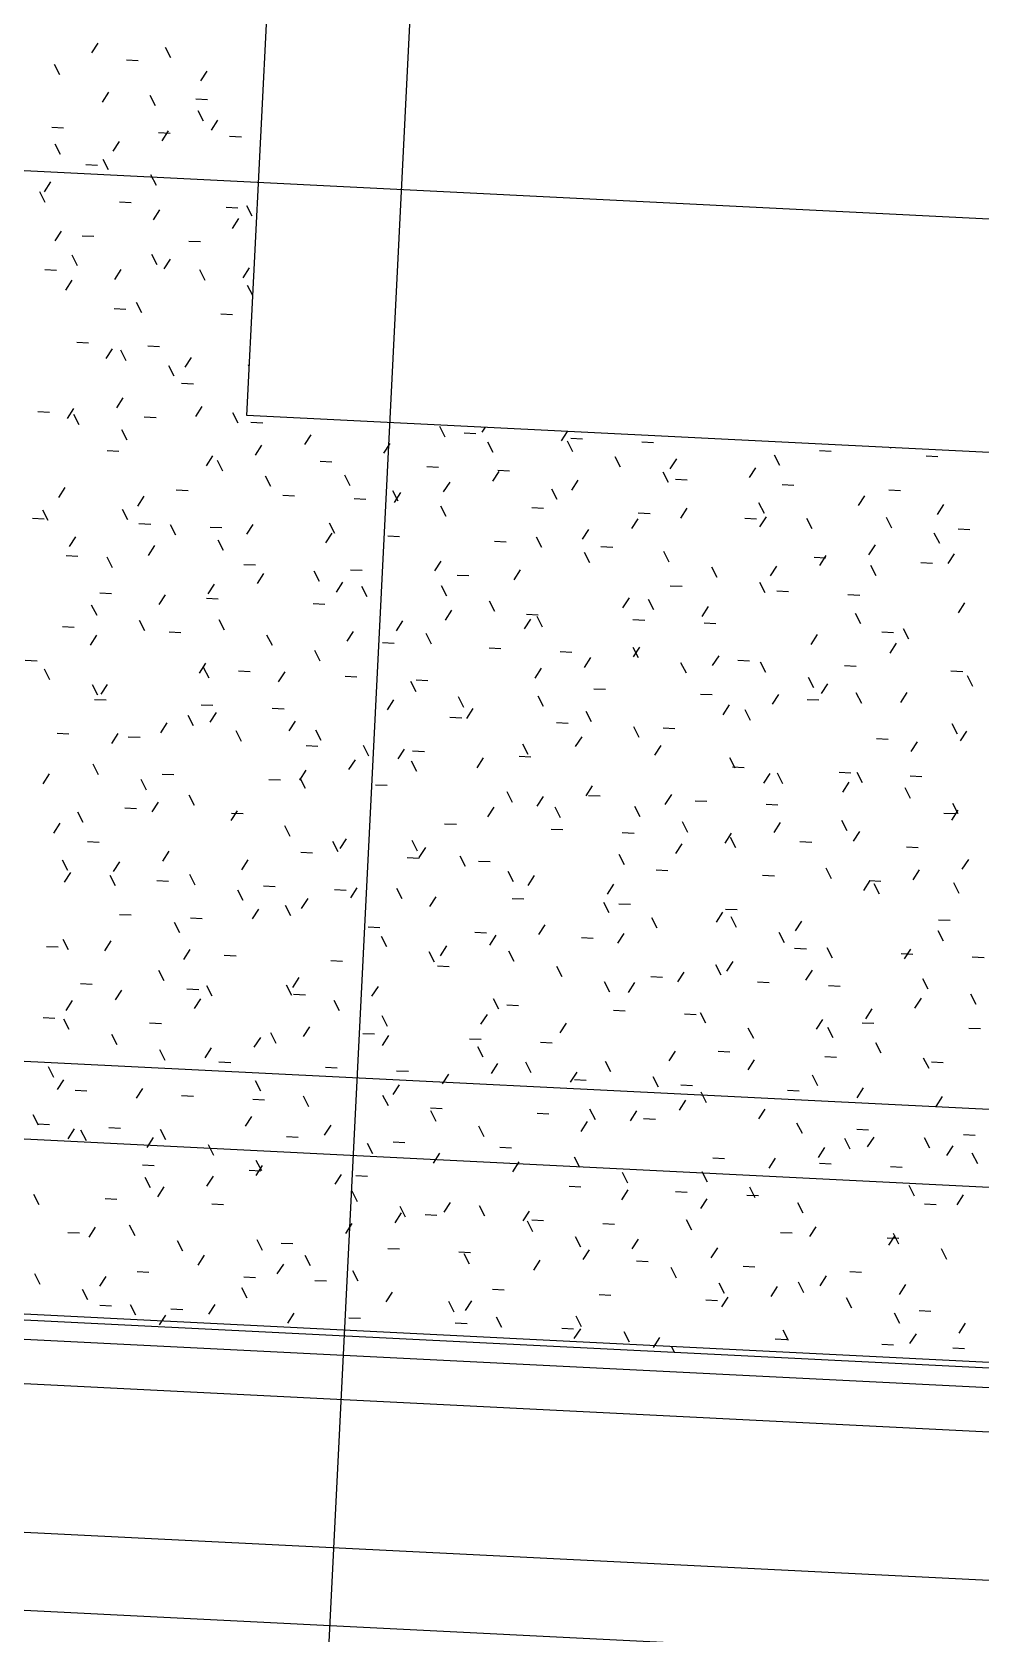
# Model space of a CAD drawing. Extents: x 549999 to 550212, y 1838161 to 1838467.
# Drawn here: x 550160.784 to 550163.222, y 1838341.358 to 1838345.475 of the extents above; entities that cross this region are included whole.
import ezdxf

# ---------------------------------------------------------------- set-up
doc = ezdxf.new("R2010")
doc.units = 0
for name, color, linetype in [('Level 15', 7, 'Continuous'), ('Level 18', 7, 'Continuous'), ('Level 20', 7, 'Continuous'), ('Level 36', 7, 'Continuous'), ('Level 4', 7, 'Continuous'), ('Level 8', 7, 'Continuous')]:
    doc.layers.add(name, color=color, linetype=linetype)

# ---------------------------------------------------------------- blocks, each defined once
blk = doc.blocks.new('FLOO13')
at = {"layer": 'Level 8'}
for p, q in [((-171.49, -462.9), (-871.49, -462.9)), ((-891.49, -482.9), (-151.49, -482.9))]:
    blk.add_line(p, q, dxfattribs=at)

msp = doc.modelspace()

# ---------------------------------------------------------------- linework, layer by layer
at = {"layer": 'Level 15'}
for p, q in [((550160.9531, 1838345.447), (550160.9367, 1838345.4217)), ((550161.1408, 1838345.4087), (550161.1271, 1838345.4355)), ((550160.855, 1838345.3649), (550160.8412, 1838345.3918)), ((550161.0267, 1838345.4039), (550161.0568, 1838345.4024)), ((550161.2331, 1838345.375), (550161.2167, 1838345.3496)), ((550160.9802, 1838345.3206), (550160.9639, 1838345.2952)), ((550161.1012, 1838345.2856), (550161.0874, 1838345.3124)), ((550161.2048, 1838345.3034), (550161.2349, 1838345.3019)), ((550161.2242, 1838345.2459), (550161.2105, 1838345.2728)), ((550160.8349, 1838345.2304), (550160.865, 1838345.2289)), ((550161.1089, 1838345.2167), (550161.139, 1838345.2152)), ((550161.1339, 1838345.2213), (550161.1175, 1838345.196)), ((550161.2603, 1838345.2485), (550161.2439, 1838345.2232)), ((550160.857, 1838345.1605), (550160.8433, 1838345.1873)), ((550161.0074, 1838345.1942), (550160.9911, 1838345.1688)), ((550161.2915, 1838345.2075), (550161.3217, 1838345.206)), ((550160.9216, 1838345.1345), (550160.9518, 1838345.133)), ((550160.9801, 1838345.1208), (550160.9664, 1838345.1477)), ((550161.1032, 1838345.0811), (550161.0894, 1838345.108)), ((550160.8174, 1838345.0374), (550160.8036, 1838345.0642)), ((550160.8314, 1838345.0902), (550160.815, 1838345.0648)), ((550161.0084, 1838345.0386), (550161.0385, 1838345.0371)), ((550161.1114, 1838345.0181), (550161.0951, 1838344.9928)), ((550161.2824, 1838345.0249), (550161.3125, 1838345.0234)), ((550161.3494, 1838345.0018), (550161.3356, 1838345.0287)), ((550161.3147, 1838344.9957), (550161.2983, 1838344.9703)), ((550160.8586, 1838344.9637), (550160.8422, 1838344.9384)), ((550160.9125, 1838344.9518), (550160.9427, 1838344.9503)), ((550161.1865, 1838344.9381), (550161.2166, 1838344.9366)), ((550160.9008, 1838344.8746), (550160.887, 1838344.9015)), ((550161.1052, 1838344.8767), (550161.0915, 1838344.9035)), ((550161.1386, 1838344.8917), (550161.1223, 1838344.8663)), ((550160.8166, 1838344.8651), (550160.8468, 1838344.8636)), ((550161.0122, 1838344.8645), (550160.9958, 1838344.8391)), ((550161.2283, 1838344.837), (550161.2146, 1838344.8639)), ((550161.3419, 1838344.8693), (550161.3255, 1838344.8439)), ((550160.8858, 1838344.8373), (550160.8694, 1838344.812)), ((550161.3511, 1838344.798), (550161.3377, 1838344.8242)), ((550160.9947, 1838344.7646), (550161.0248, 1838344.7631)), ((550161.0656, 1838344.7536), (550161.0518, 1838344.7805)), ((550161.2687, 1838344.7509), (550161.2988, 1838344.7494)), ((550160.8988, 1838344.6778), (550160.929, 1838344.6763)), ((550160.9898, 1838344.6613), (550160.9734, 1838344.6359)), ((550161.0259, 1838344.6305), (550161.0122, 1838344.6574)), ((550161.0815, 1838344.6687), (550161.1116, 1838344.6672)), ((550161.193, 1838344.6388), (550161.1766, 1838344.6135)), ((550161.149, 1838344.5909), (550161.1352, 1838344.6177)), ((550161.342, 1838344.6153), (550161.3397, 1838344.6198)), ((550161.1682, 1838344.5728), (550161.1984, 1838344.5713)), ((550161.017, 1838344.5348), (550161.0006, 1838344.5095)), ((550160.7984, 1838344.4998), (550160.8285, 1838344.4982)), ((550160.8905, 1838344.5076), (550160.8742, 1838344.4823)), ((550160.9049, 1838344.4657), (550160.8911, 1838344.4926)), ((550161.0723, 1838344.4861), (550161.1025, 1838344.4845)), ((550161.2202, 1838344.5124), (550161.2038, 1838344.4871)), ((550161.3138, 1838344.4698), (550161.3, 1838344.4967)), ((550161.028, 1838344.4261), (550161.0142, 1838344.4529)), ((550161.3463, 1838344.4724), (550161.3765, 1838344.4709)), ((550161.5002, 1838344.4404), (550161.4839, 1838344.415)), ((550161.8458, 1838344.4342), (550161.832, 1838344.4611)), ((550161.8943, 1838344.445), (550161.9244, 1838344.4435)), ((550161.948, 1838344.4594), (550161.94, 1838344.447)), ((550162.1589, 1838344.4489), (550162.1432, 1838344.4246)), ((550160.9764, 1838344.3993), (550161.0066, 1838344.3978)), ((550161.3738, 1838344.4132), (550161.3574, 1838344.3878)), ((550161.7035, 1838344.4179), (550161.6871, 1838344.3926)), ((550161.9689, 1838344.3946), (550161.9551, 1838344.4214)), ((550162.1733, 1838344.3966), (550162.1596, 1838344.4235)), ((550162.1682, 1838344.4313), (550162.1984, 1838344.4298)), ((550162.3509, 1838344.4221), (550162.381, 1838344.4206)), ((550162.8075, 1838344.3993), (550162.8377, 1838344.3978)), ((550162.9911, 1838344.4048), (550162.9899, 1838344.4073)), ((550161.2474, 1838344.386), (550161.231, 1838344.3606)), ((550161.2741, 1838344.3467), (550161.2604, 1838344.3736)), ((550161.5244, 1838344.3719), (550161.5545, 1838344.3704)), ((550161.7984, 1838344.3582), (550161.8285, 1838344.3567)), ((550162.2964, 1838344.357), (550162.2826, 1838344.3838)), ((550162.4396, 1838344.3779), (550162.4232, 1838344.3525)), ((550162.6428, 1838344.3554), (550162.6265, 1838344.3301)), ((550162.7053, 1838344.361), (550162.6916, 1838344.3879)), ((550163.0815, 1838344.3856), (550163.1116, 1838344.3841)), ((550161.3972, 1838344.3071), (550161.3834, 1838344.3339)), ((550161.6017, 1838344.3091), (550161.5879, 1838344.336)), ((550161.8571, 1838344.3187), (550161.8407, 1838344.2934)), ((550161.9835, 1838344.3459), (550161.9671, 1838344.3206)), ((550161.981, 1838344.3491), (550162.0112, 1838344.3476)), ((550162.1867, 1838344.3235), (550162.1704, 1838344.2981)), ((550162.4195, 1838344.3173), (550162.4057, 1838344.3441)), ((550162.4377, 1838344.3262), (550162.4678, 1838344.3247)), ((550162.7116, 1838344.3125), (550162.7418, 1838344.311)), ((550160.8681, 1838344.3044), (550160.8517, 1838344.2791)), ((550161.0714, 1838344.282), (550161.055, 1838344.2566)), ((550161.1545, 1838344.2988), (550161.1847, 1838344.2973)), ((550161.4285, 1838344.2851), (550161.4586, 1838344.2836)), ((550161.6112, 1838344.276), (550161.6413, 1838344.2745)), ((550161.7248, 1838344.2695), (550161.711, 1838344.2963)), ((550161.7307, 1838344.2915), (550161.7143, 1838344.2662)), ((550162.1337, 1838344.2735), (550162.1199, 1838344.3004)), ((550162.9229, 1838344.2834), (550162.9065, 1838344.258)), ((550162.9856, 1838344.2989), (550163.0158, 1838344.2973)), ((550160.8256, 1838344.2196), (550160.8118, 1838344.2464)), ((550161.03, 1838344.2216), (550161.0162, 1838344.2485)), ((550161.8478, 1838344.2298), (550161.8341, 1838344.2566)), ((550162.0678, 1838344.2532), (550162.0979, 1838344.2517)), ((550162.3418, 1838344.2395), (550162.3719, 1838344.238)), ((550162.4668, 1838344.2514), (550162.4504, 1838344.2261)), ((550162.6657, 1838344.238), (550162.6519, 1838344.2648)), ((550162.67, 1838344.229), (550162.6536, 1838344.2037)), ((550162.9932, 1838344.2003), (550162.9794, 1838344.2272)), ((550163.1261, 1838344.261), (550163.1097, 1838344.2356)), ((550160.7847, 1838344.2258), (550160.8148, 1838344.2243)), ((550161.0586, 1838344.2121), (550161.0888, 1838344.2106)), ((550161.1531, 1838344.1819), (550161.1393, 1838344.2088)), ((550161.2413, 1838344.2029), (550161.2714, 1838344.2014)), ((550161.3514, 1838344.2099), (550161.335, 1838344.1846)), ((550161.5546, 1838344.1875), (550161.5383, 1838344.1622)), ((550161.562, 1838344.186), (550161.5482, 1838344.2129)), ((550162.2139, 1838344.197), (550162.1976, 1838344.1717)), ((550162.3404, 1838344.2242), (550162.324, 1838344.1989)), ((550162.6157, 1838344.2258), (550162.6459, 1838344.2243)), ((550162.7887, 1838344.1983), (550162.775, 1838344.2252)), ((550163.1163, 1838344.1607), (550163.1025, 1838344.1875)), ((550163.1637, 1838344.1984), (550163.1938, 1838344.1969)), ((550160.8953, 1838344.178), (550160.8789, 1838344.1526)), ((550161.0985, 1838344.1556), (550161.0822, 1838344.1302)), ((550161.2762, 1838344.1423), (550161.2624, 1838344.1691)), ((550161.6979, 1838344.1801), (550161.7281, 1838344.1786)), ((550161.9719, 1838344.1664), (550162.002, 1838344.1649)), ((550162.094, 1838344.1505), (550162.0802, 1838344.1773)), ((550162.2459, 1838344.1527), (550162.276, 1838344.1512)), ((550162.9501, 1838344.157), (550162.9337, 1838344.1316)), ((550160.8714, 1838344.1299), (550160.9016, 1838344.1284)), ((550160.9903, 1838344.0985), (550160.9766, 1838344.1254)), ((550161.3281, 1838344.1071), (550161.3582, 1838344.1055)), ((550161.8347, 1838344.1155), (550161.8183, 1838344.0901)), ((550162.2171, 1838344.1108), (550162.2033, 1838344.1376)), ((550162.4215, 1838344.1128), (550162.4078, 1838344.1397)), ((550162.7938, 1838344.1253), (550162.824, 1838344.1238)), ((550162.8236, 1838344.1298), (550162.8073, 1838344.1044)), ((550162.9535, 1838344.0773), (550162.9398, 1838344.1041)), ((550163.0678, 1838344.1116), (550163.0979, 1838344.1101)), ((550163.1533, 1838344.1345), (550163.1369, 1838344.1092)), ((550161.3786, 1838344.0835), (550161.3622, 1838344.0582)), ((550161.5223, 1838344.063), (550161.5086, 1838344.0898)), ((550161.602, 1838344.0934), (550161.6322, 1838344.0919)), ((550161.876, 1838344.0797), (550161.9061, 1838344.0782)), ((550162.0379, 1838344.093), (550162.0215, 1838344.0677)), ((550162.5446, 1838344.0732), (550162.5309, 1838344.1)), ((550162.6972, 1838344.1026), (550162.6808, 1838344.0772)), ((550160.9582, 1838344.034), (550160.9883, 1838344.0325)), ((550161.1257, 1838344.0291), (550161.1094, 1838344.0038)), ((550161.2522, 1838344.0563), (550161.2358, 1838344.031)), ((550161.5818, 1838344.0611), (550161.5654, 1838344.0357)), ((550161.6454, 1838344.0233), (550161.6317, 1838344.0501)), ((550161.8499, 1838344.0253), (550161.8361, 1838344.0522)), ((550162.424, 1838344.0523), (550162.4541, 1838344.0508)), ((550162.6677, 1838344.0335), (550162.6539, 1838344.0604)), ((550162.6979, 1838344.0386), (550162.7281, 1838344.0371)), ((550162.8806, 1838344.0294), (550162.9107, 1838344.0279)), ((550160.9507, 1838343.9754), (550160.9369, 1838344.0023)), ((550161.2322, 1838344.0203), (550161.2623, 1838344.0188)), ((550161.5061, 1838344.0066), (550161.5363, 1838344.0051)), ((550161.8619, 1838343.9891), (550161.8455, 1838343.9637)), ((550161.973, 1838343.9857), (550161.9592, 1838344.0125)), ((550162.3179, 1838344.021), (550162.3016, 1838343.9957)), ((550162.3819, 1838343.9898), (550162.3681, 1838344.0166)), ((550162.5212, 1838343.9986), (550162.5048, 1838343.9732)), ((550162.9139, 1838343.9542), (550162.9001, 1838343.981)), ((550163.1805, 1838344.0081), (550163.1641, 1838343.9828)), ((550160.8623, 1838343.9472), (550160.8924, 1838343.9457)), ((550161.0738, 1838343.9358), (550161.06, 1838343.9626)), ((550161.2782, 1838343.9378), (550161.2645, 1838343.9647)), ((550161.7354, 1838343.9619), (550161.7191, 1838343.9365)), ((550162.0651, 1838343.9666), (550162.0487, 1838343.9413)), ((550162.0541, 1838343.9792), (550162.0842, 1838343.9777)), ((550162.096, 1838343.946), (550162.0823, 1838343.9729)), ((550162.3281, 1838343.9655), (550162.3582, 1838343.964)), ((550162.5107, 1838343.9564), (550162.5409, 1838343.9549)), ((550163.0369, 1838343.9145), (550163.0232, 1838343.9414)), ((550160.9497, 1838343.9251), (550160.9333, 1838343.8998)), ((550161.1363, 1838343.9335), (550161.1664, 1838343.932)), ((550161.4013, 1838343.8982), (550161.3875, 1838343.925)), ((550161.609, 1838343.9347), (550161.5926, 1838343.9093)), ((550161.6842, 1838343.9061), (550161.7144, 1838343.9046)), ((550161.8102, 1838343.9022), (550161.7964, 1838343.9291)), ((550162.8012, 1838343.9265), (550162.7848, 1838343.9012)), ((550162.9674, 1838343.9335), (550162.9975, 1838343.932)), ((550163.0044, 1838343.9041), (550162.9881, 1838343.8788)), ((550160.7664, 1838343.8605), (550160.7965, 1838343.859)), ((550161.5244, 1838343.8585), (550161.5106, 1838343.8853)), ((550161.9582, 1838343.8924), (550161.9883, 1838343.8909)), ((550162.1409, 1838343.8833), (550162.171, 1838343.8818)), ((550162.2187, 1838343.8674), (550162.2023, 1838343.842)), ((550162.3422, 1838343.8667), (550162.3284, 1838343.8935)), ((550162.3451, 1838343.8946), (550162.3288, 1838343.8692)), ((550162.5484, 1838343.8722), (550162.532, 1838343.8468)), ((550162.5975, 1838343.8605), (550162.6276, 1838343.859)), ((550160.8296, 1838343.8107), (550160.8159, 1838343.8375)), ((550161.2297, 1838343.8531), (550161.2134, 1838343.8278)), ((550161.2386, 1838343.8147), (550161.2248, 1838343.8416)), ((550161.3144, 1838343.8331), (550161.3445, 1838343.8316)), ((550161.433, 1838343.8307), (550161.4166, 1838343.8053)), ((550161.5883, 1838343.8194), (550161.6185, 1838343.8179)), ((550162.0923, 1838343.8402), (550162.0759, 1838343.8149)), ((550162.4653, 1838343.827), (550162.4515, 1838343.8539)), ((550162.6697, 1838343.8291), (550162.656, 1838343.8559)), ((550162.7928, 1838343.7894), (550162.7791, 1838343.8162)), ((550162.8715, 1838343.8468), (550162.9016, 1838343.8453)), ((550163.1454, 1838343.8331), (550163.1756, 1838343.8316)), ((550163.2017, 1838343.7935), (550163.188, 1838343.8203)), ((550160.9527, 1838343.771), (550160.939, 1838343.7978)), ((550160.9769, 1838343.7987), (550160.9605, 1838343.7734)), ((550161.7705, 1838343.7792), (550161.7568, 1838343.806)), ((550161.771, 1838343.8102), (550161.8011, 1838343.8087)), ((550162.2276, 1838343.7874), (550162.2578, 1838343.7859)), ((550162.8284, 1838343.8001), (550162.812, 1838343.7748)), ((550162.9159, 1838343.7497), (550162.9021, 1838343.7766)), ((550163.0316, 1838343.7777), (550163.0153, 1838343.7523)), ((550160.9445, 1838343.76), (550160.9746, 1838343.7585)), ((550161.2185, 1838343.7463), (550161.2486, 1838343.7448)), ((550161.4011, 1838343.7372), (550161.4313, 1838343.7357)), ((550161.713, 1838343.7586), (550161.6966, 1838343.7333)), ((550161.8936, 1838343.7395), (550161.8799, 1838343.7664)), ((550161.9162, 1838343.7362), (550161.8999, 1838343.7109)), ((550162.0981, 1838343.7415), (550162.0843, 1838343.7684)), ((550162.5016, 1838343.7737), (550162.5317, 1838343.7722)), ((550162.5756, 1838343.7457), (550162.5592, 1838343.7204)), ((550162.702, 1838343.7729), (550162.6856, 1838343.7476)), ((550162.7756, 1838343.76), (550162.8057, 1838343.7585)), ((550161.1305, 1838343.6995), (550161.1141, 1838343.6741)), ((550161.1989, 1838343.6917), (550161.1851, 1838343.7185)), ((550161.2569, 1838343.7267), (550161.2405, 1838343.7013)), ((550161.4602, 1838343.7042), (550161.4438, 1838343.6789)), ((550161.8577, 1838343.7144), (550161.8879, 1838343.7129)), ((550162.1317, 1838343.7007), (550162.1619, 1838343.6992)), ((550162.2212, 1838343.7019), (550162.2074, 1838343.7287)), ((550162.6301, 1838343.706), (550162.6163, 1838343.7328)), ((550163.1621, 1838343.6704), (550163.1483, 1838343.6972)), ((550160.8486, 1838343.6733), (550160.8787, 1838343.6717)), ((550161.0041, 1838343.6723), (550160.9877, 1838343.6469)), ((550161.0312, 1838343.6641), (550161.0614, 1838343.6626)), ((550161.322, 1838343.652), (550161.3082, 1838343.6788)), ((550161.5264, 1838343.654), (550161.5127, 1838343.6809)), ((550162.1963, 1838343.6642), (550162.1799, 1838343.6388)), ((550162.3443, 1838343.6622), (550162.3305, 1838343.6891)), ((550162.4057, 1838343.687), (550162.4358, 1838343.6855)), ((550162.9537, 1838343.6596), (550162.9838, 1838343.6581)), ((550163.0588, 1838343.6513), (550163.0425, 1838343.6259)), ((550163.1852, 1838343.6785), (550163.1689, 1838343.6531)), ((550161.4879, 1838343.6413), (550161.518, 1838343.6398)), ((550161.6495, 1838343.6144), (550161.6357, 1838343.6412)), ((550161.7402, 1838343.6322), (550161.7238, 1838343.6069)), ((550161.7619, 1838343.6276), (550161.792, 1838343.6261)), ((550161.9434, 1838343.6098), (550161.9271, 1838343.5844)), ((550162.0358, 1838343.6139), (550162.066, 1838343.6124)), ((550162.0584, 1838343.6185), (550162.0447, 1838343.6453)), ((550162.3995, 1838343.6417), (550162.3831, 1838343.6164)), ((550162.5904, 1838343.5829), (550162.5767, 1838343.6097)), ((550160.828, 1838343.5683), (550160.8117, 1838343.5429)), ((550160.9548, 1838343.5665), (550160.941, 1838343.5934)), ((550161.4873, 1838343.5778), (550161.471, 1838343.5525)), ((550161.6138, 1838343.605), (550161.5974, 1838343.5797)), ((550161.7726, 1838343.5747), (550161.7588, 1838343.6016)), ((550162.5838, 1838343.5865), (550162.6139, 1838343.585)), ((550162.6795, 1838343.5697), (550162.6632, 1838343.5443)), ((550162.7135, 1838343.5432), (550162.6997, 1838343.5701)), ((550162.8578, 1838343.5728), (550162.8879, 1838343.5713)), ((550162.918, 1838343.5453), (550162.9042, 1838343.5721)), ((550161.0779, 1838343.5269), (550161.0641, 1838343.5537)), ((550161.118, 1838343.5682), (550161.1481, 1838343.5667)), ((550161.392, 1838343.5545), (550161.4221, 1838343.553)), ((550161.4868, 1838343.531), (550161.473, 1838343.5578)), ((550161.666, 1838343.5408), (550161.6961, 1838343.5393)), ((550162.2235, 1838343.5377), (550162.2071, 1838343.5124)), ((550162.8828, 1838343.5473), (550162.8664, 1838343.5219)), ((550163.041, 1838343.5056), (550163.0273, 1838343.5325)), ((550163.0404, 1838343.5637), (550163.0706, 1838343.5622)), ((550161.1081, 1838343.4962), (550161.0917, 1838343.4709)), ((550161.2009, 1838343.4872), (550161.1872, 1838343.5141)), ((550162.0188, 1838343.4954), (550162.005, 1838343.5222)), ((550162.097, 1838343.5105), (550162.0807, 1838343.4852)), ((550162.2139, 1838343.5134), (550162.2441, 1838343.5119)), ((550162.4267, 1838343.5153), (550162.4103, 1838343.49)), ((550162.4879, 1838343.4997), (550162.518, 1838343.4982)), ((550162.6705, 1838343.4906), (550162.7007, 1838343.4891)), ((550163.1641, 1838343.4659), (550163.1504, 1838343.4928)), ((550160.9151, 1838343.4434), (550160.9013, 1838343.4703)), ((550161.0221, 1838343.4815), (550161.0523, 1838343.48)), ((550161.3113, 1838343.4738), (550161.2949, 1838343.4485)), ((550161.2961, 1838343.4678), (550161.3262, 1838343.4663)), ((550161.9706, 1838343.4834), (550161.9542, 1838343.458)), ((550162.1418, 1838343.4557), (550162.1281, 1838343.4826)), ((550162.3463, 1838343.4578), (550162.3325, 1838343.4846)), ((550162.4694, 1838343.4181), (550162.4556, 1838343.445)), ((550162.8783, 1838343.4222), (550162.8645, 1838343.449)), ((550163.1272, 1838343.4678), (550163.1573, 1838343.4663)), ((550163.1628, 1838343.4752), (550163.1464, 1838343.4499)), ((550160.8552, 1838343.4419), (550160.8388, 1838343.4165)), ((550161.4471, 1838343.4079), (550161.4333, 1838343.4347)), ((550161.844, 1838343.4404), (550161.8742, 1838343.4389)), ((550162.118, 1838343.4267), (550162.1482, 1838343.4252)), ((550162.3007, 1838343.4176), (550162.3308, 1838343.416)), ((550162.5803, 1838343.4161), (550162.5639, 1838343.3907)), ((550162.5925, 1838343.3784), (550162.5787, 1838343.4053)), ((550162.7067, 1838343.4433), (550162.6904, 1838343.4179)), ((550162.91, 1838343.4208), (550162.8936, 1838343.3955)), ((550160.9262, 1838343.3947), (550160.9564, 1838343.3932)), ((550161.1353, 1838343.3698), (550161.1189, 1838343.3445)), ((550161.4742, 1838343.3673), (550161.5043, 1838343.3658)), ((550161.5702, 1838343.3682), (550161.5564, 1838343.3951)), ((550161.5913, 1838343.4018), (550161.575, 1838343.3764)), ((550161.7746, 1838343.3703), (550161.7609, 1838343.3971)), ((550161.7946, 1838343.3794), (550161.7782, 1838343.354)), ((550162.4539, 1838343.3889), (550162.4375, 1838343.3635)), ((550162.7573, 1838343.3947), (550162.7874, 1838343.3932)), ((550163.0313, 1838343.381), (550163.0614, 1838343.3795)), ((550160.8754, 1838343.3204), (550160.8617, 1838343.3472)), ((550161.0088, 1838343.3426), (550160.9925, 1838343.3173)), ((550161.3385, 1838343.3474), (550161.3221, 1838343.3221)), ((550161.7482, 1838343.3536), (550161.7783, 1838343.3521)), ((550161.8977, 1838343.3306), (550161.884, 1838343.3574)), ((550161.9308, 1838343.3445), (550161.9609, 1838343.343)), ((550162.3066, 1838343.3347), (550162.2929, 1838343.3615)), ((550162.3874, 1838343.3217), (550162.4176, 1838343.3202)), ((550162.8386, 1838343.2991), (550162.8249, 1838343.326)), ((550163.0636, 1838343.3216), (550163.0472, 1838343.2963)), ((550163.19, 1838343.3488), (550163.1736, 1838343.3234)), ((550160.8824, 1838343.3154), (550160.866, 1838343.2901)), ((550160.9985, 1838343.2807), (550160.9848, 1838343.3076)), ((550161.1043, 1838343.2943), (550161.1344, 1838343.2927)), ((550161.203, 1838343.2827), (550161.1892, 1838343.3096)), ((550161.3783, 1838343.2806), (550161.4084, 1838343.279)), ((550162.0208, 1838343.2909), (550162.007, 1838343.3178)), ((550162.0746, 1838343.3073), (550162.0582, 1838343.282)), ((550162.2778, 1838343.2849), (550162.2615, 1838343.2595)), ((550162.6614, 1838343.308), (550162.6916, 1838343.3065)), ((550162.9372, 1838343.2944), (550162.9208, 1838343.2691)), ((550162.9354, 1838343.2943), (550162.9655, 1838343.2928)), ((550162.9617, 1838343.2594), (550162.9479, 1838343.2863)), ((550163.1662, 1838343.2615), (550163.1524, 1838343.2883)), ((550161.3261, 1838343.2431), (550161.3123, 1838343.2699)), ((550161.4921, 1838343.2482), (550161.4757, 1838343.2228)), ((550161.5609, 1838343.2714), (550161.5911, 1838343.2699)), ((550161.6185, 1838343.2754), (550161.6022, 1838343.25)), ((550161.735, 1838343.2472), (550161.7212, 1838343.274)), ((550161.8218, 1838343.2529), (550161.8054, 1838343.2276)), ((550162.0176, 1838343.2486), (550162.0477, 1838343.2471)), ((550161.0084, 1838343.2075), (550161.0386, 1838343.206)), ((550161.1911, 1838343.1984), (550161.2212, 1838343.1969)), ((550161.3657, 1838343.221), (550161.3493, 1838343.1956)), ((550161.4491, 1838343.2034), (550161.4354, 1838343.2303)), ((550162.267, 1838343.2116), (550162.2532, 1838343.2384)), ((550162.2915, 1838343.2349), (550162.3217, 1838343.2334)), ((550162.3901, 1838343.1719), (550162.3763, 1838343.1988)), ((550162.5579, 1838343.2128), (550162.5415, 1838343.1875)), ((550162.5655, 1838343.2212), (550162.5957, 1838343.2197)), ((550162.5945, 1838343.174), (550162.5807, 1838343.2008)), ((550161.1633, 1838343.1597), (550161.1496, 1838343.1865)), ((550161.6477, 1838343.1755), (550161.6778, 1838343.174)), ((550161.9217, 1838343.1618), (550161.9518, 1838343.1603)), ((550162.1018, 1838343.1809), (550162.0854, 1838343.1555)), ((550162.305, 1838343.1585), (550162.2887, 1838343.1331)), ((550162.7176, 1838343.1343), (550162.7038, 1838343.1612)), ((550162.7611, 1838343.1904), (550162.7447, 1838343.1651)), ((550163.1265, 1838343.1384), (550163.1127, 1838343.1653)), ((550163.1135, 1838343.1938), (550163.1436, 1838343.1923)), ((550160.8212, 1838343.1253), (550160.8513, 1838343.1238)), ((550160.8775, 1838343.1159), (550160.8637, 1838343.1428)), ((550160.9864, 1838343.1394), (550160.97, 1838343.1141)), ((550161.1896, 1838343.117), (550161.1733, 1838343.0916)), ((550161.6953, 1838343.1241), (550161.6815, 1838343.1509)), ((550161.849, 1838343.1265), (550161.8326, 1838343.1012)), ((550161.9754, 1838343.1537), (550161.959, 1838343.1283)), ((550162.1957, 1838343.1481), (550162.2258, 1838343.1466)), ((550162.7436, 1838343.1207), (550162.7737, 1838343.1192)), ((550162.8407, 1838343.0946), (550162.8269, 1838343.1215)), ((550163.0412, 1838343.1184), (550163.0248, 1838343.093)), ((550161.2778, 1838343.1025), (550161.308, 1838343.101)), ((550161.5518, 1838343.0888), (550161.5819, 1838343.0873)), ((550161.8184, 1838343.0844), (550161.8046, 1838343.1113)), ((550161.8258, 1838343.0751), (550161.8559, 1838343.0736)), ((550162.0228, 1838343.0865), (550162.0091, 1838343.1133)), ((550162.5548, 1838343.0509), (550162.5411, 1838343.0777)), ((550162.5851, 1838343.0864), (550162.5687, 1838343.0611)), ((550163.0176, 1838343.107), (550163.0477, 1838343.1055)), ((550163.2002, 1838343.0979), (550163.2304, 1838343.0964)), ((550161.1237, 1838343.0366), (550161.1099, 1838343.0634)), ((550161.4697, 1838343.0449), (550161.4533, 1838343.0196)), ((550162.1459, 1838343.0468), (550162.1322, 1838343.0737)), ((550162.269, 1838343.0071), (550162.2552, 1838343.034)), ((550162.3737, 1838343.0477), (550162.4039, 1838343.0462)), ((550162.4587, 1838343.0592), (550162.4423, 1838343.0339)), ((550162.6477, 1838343.034), (550162.6779, 1838343.0325)), ((550162.7883, 1838343.064), (550162.7719, 1838343.0386)), ((550163.0868, 1838343.0153), (550163.0731, 1838343.0422)), ((550160.908, 1838343.0294), (550160.9381, 1838343.0279)), ((550161.0136, 1838343.013), (550160.9972, 1838342.9876)), ((550161.1819, 1838343.0157), (550161.2121, 1838343.0142)), ((550161.2467, 1838342.9969), (550161.233, 1838343.0238)), ((550161.4512, 1838342.999), (550161.4374, 1838343.0258)), ((550161.4559, 1838343.002), (550161.4861, 1838343.0005)), ((550161.6729, 1838343.0225), (550161.6565, 1838342.9972)), ((550162.3322, 1838343.032), (550162.3159, 1838343.0067)), ((550162.8304, 1838343.0249), (550162.8605, 1838343.0233)), ((550163.0684, 1838342.9919), (550163.052, 1838342.9666)), ((550163.2099, 1838342.9757), (550163.1962, 1838343.0025)), ((550160.8872, 1838342.9858), (550160.8708, 1838342.9604)), ((550161.2168, 1838342.9905), (550161.2005, 1838342.9652)), ((550161.5743, 1838342.9593), (550161.5605, 1838342.9862)), ((550161.9832, 1838342.9634), (550161.9694, 1838342.9902)), ((550162.0039, 1838342.9746), (550162.034, 1838342.9731)), ((550162.2779, 1838342.9609), (550162.308, 1838342.9594)), ((550162.4605, 1838342.9518), (550162.4906, 1838342.9503)), ((550162.5152, 1838342.9278), (550162.5014, 1838342.9547)), ((550162.9419, 1838342.9648), (550162.9256, 1838342.9394)), ((550160.8121, 1838342.9426), (550160.8422, 1838342.9411)), ((550160.8795, 1838342.9115), (550160.8658, 1838342.9383)), ((550161.086, 1838342.9289), (550161.1162, 1838342.9274)), ((550161.4969, 1838342.9185), (550161.4805, 1838342.8932)), ((550161.6974, 1838342.9196), (550161.6836, 1838342.9465)), ((550161.953, 1838342.9505), (550161.9366, 1838342.9251)), ((550162.1562, 1838342.928), (550162.1398, 1838342.9027)), ((550162.6383, 1838342.8881), (550162.6245, 1838342.915)), ((550162.8155, 1838342.9376), (550162.7991, 1838342.9122)), ((550162.8427, 1838342.8902), (550162.829, 1838342.917)), ((550162.9171, 1838342.929), (550162.9473, 1838342.9275)), ((550163.1911, 1838342.9153), (550163.2212, 1838342.9138)), ((550161.0026, 1838342.8718), (550160.9888, 1838342.8986)), ((550161.3705, 1838342.8913), (550161.3541, 1838342.866)), ((550161.4115, 1838342.8759), (550161.3978, 1838342.9027)), ((550161.634, 1838342.9016), (550161.6641, 1838342.9)), ((550161.7001, 1838342.8961), (550161.6837, 1838342.8707)), ((550161.908, 1838342.8879), (550161.9381, 1838342.8864)), ((550162.0906, 1838342.8787), (550162.1208, 1838342.8772)), ((550162.9658, 1838342.8505), (550162.952, 1838342.8774)), ((550161.1257, 1838342.8321), (550161.1119, 1838342.859)), ((550161.244, 1838342.8641), (550161.2277, 1838342.8388)), ((550161.2641, 1838342.8285), (550161.2943, 1838342.827)), ((550161.9435, 1838342.8403), (550161.9298, 1838342.8672)), ((550162.0666, 1838342.8006), (550162.0528, 1838342.8275)), ((550162.2711, 1838342.8027), (550162.2573, 1838342.8295)), ((550162.4362, 1838342.856), (550162.4199, 1838342.8306)), ((550162.5473, 1838342.8559), (550162.5774, 1838342.8544)), ((550162.6395, 1838342.8336), (550162.6231, 1838342.8082)), ((550162.8212, 1838342.8422), (550162.8514, 1838342.8407)), ((550163.0889, 1838342.8109), (550163.0751, 1838342.8377)), ((550163.0952, 1838342.8285), (550163.1254, 1838342.827)), ((550160.8399, 1838342.7884), (550160.8261, 1838342.8152)), ((550161.5381, 1838342.8148), (550161.5682, 1838342.8133)), ((550161.7208, 1838342.8057), (550161.7509, 1838342.8042)), ((550161.8537, 1838342.7968), (550161.8374, 1838342.7715)), ((550161.9801, 1838342.824), (550161.9638, 1838342.7987)), ((550162.1834, 1838342.8016), (550162.167, 1838342.7763)), ((550162.3941, 1838342.763), (550162.3804, 1838342.7899)), ((550162.8031, 1838342.7671), (550162.7893, 1838342.794)), ((550160.8648, 1838342.7826), (550160.8484, 1838342.7572)), ((550160.8943, 1838342.7554), (550160.9244, 1838342.7539)), ((550161.068, 1838342.7601), (550161.0516, 1838342.7348)), ((550161.3719, 1838342.7528), (550161.3581, 1838342.7797)), ((550161.7273, 1838342.7697), (550161.7109, 1838342.7443)), ((550162.1774, 1838342.7828), (550162.2075, 1838342.7813)), ((550162.4514, 1838342.7691), (550162.4815, 1838342.7676)), ((550162.5172, 1838342.7234), (550162.5035, 1838342.7502)), ((550162.7253, 1838342.7554), (550162.7555, 1838342.7539)), ((550162.9195, 1838342.7615), (550162.9031, 1838342.7362)), ((550161.1682, 1838342.7417), (550161.1984, 1838342.7402)), ((550161.3509, 1838342.7326), (550161.381, 1838342.7311)), ((550161.4949, 1838342.7131), (550161.4812, 1838342.74)), ((550161.6994, 1838342.7152), (550161.6856, 1838342.742)), ((550161.8075, 1838342.7098), (550161.8377, 1838342.7083)), ((550162.2314, 1838342.6796), (550162.2176, 1838342.7065)), ((550162.4634, 1838342.7296), (550162.447, 1838342.7042)), ((550162.6667, 1838342.7071), (550162.6503, 1838342.6818)), ((550163.1227, 1838342.7391), (550163.1064, 1838342.7138)), ((550160.8002, 1838342.6653), (550160.7864, 1838342.6921)), ((550160.7984, 1838342.6687), (550160.8285, 1838342.6672)), ((550161.348, 1838342.6881), (550161.3317, 1838342.6627)), ((550161.5513, 1838342.6657), (550161.5349, 1838342.6403)), ((550161.8225, 1838342.6755), (550161.8087, 1838342.7024)), ((550161.9456, 1838342.6358), (550161.9318, 1838342.6627)), ((550162.0815, 1838342.6961), (550162.1116, 1838342.6946)), ((550162.2106, 1838342.6752), (550162.1942, 1838342.6498)), ((550162.337, 1838342.7024), (550162.3206, 1838342.677)), ((550162.3555, 1838342.6824), (550162.3856, 1838342.6809)), ((550162.7634, 1838342.644), (550162.7496, 1838342.6709)), ((550160.8919, 1838342.6561), (550160.8756, 1838342.6308)), ((550160.9233, 1838342.6256), (550160.9095, 1838342.6525)), ((550160.981, 1838342.6595), (550161.0112, 1838342.658)), ((550161.0952, 1838342.6337), (550161.0788, 1838342.6084)), ((550161.1277, 1838342.6277), (550161.114, 1838342.6545)), ((550161.4377, 1838342.6367), (550161.4678, 1838342.6352)), ((550161.7116, 1838342.623), (550161.7418, 1838342.6215)), ((550162.8865, 1838342.6044), (550162.8727, 1838342.6312)), ((550162.9034, 1838342.655), (550162.9336, 1838342.6535)), ((550162.9467, 1838342.6351), (550162.9303, 1838342.6098)), ((550163.0909, 1838342.6064), (550163.0772, 1838342.6333)), ((550163.1774, 1838342.6413), (550163.2076, 1838342.6398)), ((550161.2508, 1838342.588), (550161.2371, 1838342.6149)), ((550161.6597, 1838342.5921), (550161.646, 1838342.6189)), ((550161.8313, 1838342.5936), (550161.8149, 1838342.5683)), ((550161.9856, 1838342.6093), (550162.0157, 1838342.6078)), ((550162.1917, 1838342.5565), (550162.178, 1838342.5834)), ((550162.5336, 1838342.5819), (550162.5637, 1838342.5804)), ((550162.6938, 1838342.5807), (550162.6775, 1838342.5554)), ((550162.8203, 1838342.6079), (550162.8039, 1838342.5826)), ((550163.1499, 1838342.6127), (550163.1336, 1838342.5873)), ((550163.214, 1838342.5667), (550163.2002, 1838342.5936)), ((550161.0678, 1838342.5636), (550161.0979, 1838342.5621)), ((550161.3418, 1838342.5499), (550161.3719, 1838342.5484)), ((550161.3752, 1838342.5617), (550161.3588, 1838342.5363)), ((550161.3739, 1838342.5483), (550161.3601, 1838342.5752)), ((550161.5784, 1838342.5392), (550161.5621, 1838342.5139)), ((550162.0345, 1838342.5712), (550162.0182, 1838342.5458)), ((550162.3148, 1838342.5169), (550162.301, 1838342.5437)), ((550162.5193, 1838342.5189), (550162.5055, 1838342.5458)), ((550162.8075, 1838342.5682), (550162.8377, 1838342.5667)), ((550162.9902, 1838342.5591), (550163.0203, 1838342.5576)), ((550161.0881, 1838342.5046), (550161.0743, 1838342.5314)), ((550161.1224, 1838342.5073), (550161.106, 1838342.4819)), ((550161.2488, 1838342.5345), (550161.2324, 1838342.5091)), ((550161.6157, 1838342.5363), (550161.6459, 1838342.5347)), ((550162.1637, 1838342.5089), (550162.1938, 1838342.5074)), ((550162.3146, 1838342.4991), (550162.2982, 1838342.4738)), ((550162.6423, 1838342.4792), (550162.6286, 1838342.5061)), ((550163.0513, 1838342.4833), (550163.0375, 1838342.5102)), ((550160.8022, 1838342.4608), (550160.7885, 1838342.4877)), ((550160.9719, 1838342.4769), (550161.002, 1838342.4754)), ((550161.2459, 1838342.4632), (550161.276, 1838342.4617)), ((550161.6201, 1838342.469), (550161.6063, 1838342.4959)), ((550161.8585, 1838342.4672), (550161.8421, 1838342.4418)), ((550161.9476, 1838342.4314), (550161.9338, 1838342.4582)), ((550162.4377, 1838342.4952), (550162.4678, 1838342.4937)), ((550162.5178, 1838342.4767), (550162.5014, 1838342.4514)), ((550162.6203, 1838342.486), (550162.6505, 1838342.4845)), ((550162.7654, 1838342.4396), (550162.7517, 1838342.4664)), ((550163.077, 1838342.4632), (550163.1071, 1838342.4617)), ((550163.1771, 1838342.4862), (550163.1607, 1838342.4609)), ((550161.7321, 1838342.44), (550161.7157, 1838342.4147)), ((550161.7432, 1838342.4293), (550161.7294, 1838342.4562)), ((550161.7938, 1838342.4358), (550161.824, 1838342.4343)), ((550162.0617, 1838342.4448), (550162.0453, 1838342.4194)), ((550162.0707, 1838342.3917), (550162.0569, 1838342.4186)), ((550162.0678, 1838342.4221), (550162.0979, 1838342.4206)), ((550162.4796, 1838342.3958), (550162.4658, 1838342.4227)), ((550160.876, 1838342.3901), (550160.9061, 1838342.3886)), ((550160.9463, 1838342.4033), (550160.93, 1838342.3779)), ((550161.0484, 1838342.3815), (550161.0346, 1838342.4084)), ((550161.6056, 1838342.4128), (550161.5893, 1838342.3875)), ((550162.1938, 1838342.3521), (550162.18, 1838342.3789)), ((550162.2505, 1838342.413), (550162.2806, 1838342.4115)), ((550162.7071, 1838342.3901), (550162.7372, 1838342.3886)), ((550162.7978, 1838342.4047), (550162.7815, 1838342.3793)), ((550162.9811, 1838342.3764), (550163.0112, 1838342.3749)), ((550163.0011, 1838342.3822), (550162.9847, 1838342.3569)), ((550163.0116, 1838342.3602), (550162.9978, 1838342.3871)), ((550161.1715, 1838342.3418), (550161.1577, 1838342.3687)), ((550161.3759, 1838342.3439), (550161.3622, 1838342.3707)), ((550161.424, 1838342.3627), (550161.4541, 1838342.3612)), ((550161.6979, 1838342.349), (550161.7281, 1838342.3475)), ((550161.8806, 1838342.3399), (550161.9107, 1838342.3384)), ((550161.9079, 1838342.3083), (550161.8942, 1838342.3352)), ((550162.2153, 1838342.3455), (550162.199, 1838342.3202)), ((550162.3418, 1838342.3727), (550162.3254, 1838342.3474)), ((550162.545, 1838342.3503), (550162.5286, 1838342.3249)), ((550163.1347, 1838342.3206), (550163.1209, 1838342.3474)), ((550161.2264, 1838342.3312), (550161.21, 1838342.3059)), ((550161.4296, 1838342.3088), (550161.4132, 1838342.2835)), ((550161.499, 1838342.3042), (550161.4853, 1838342.3311)), ((550162.0889, 1838342.3183), (550162.0725, 1838342.293)), ((550162.3372, 1838342.3171), (550162.3674, 1838342.3156)), ((550162.4399, 1838342.2727), (550162.4262, 1838342.2996)), ((550162.6112, 1838342.3034), (550162.6413, 1838342.3019)), ((550160.8043, 1838342.2564), (550160.7905, 1838342.2832)), ((550160.9735, 1838342.2769), (550160.9571, 1838342.2515)), ((550161.0541, 1838342.2897), (550161.0842, 1838342.2882)), ((550161.3281, 1838342.276), (550161.3582, 1838342.2745)), ((550161.5107, 1838342.2668), (550161.5409, 1838342.2653)), ((550161.6221, 1838342.2646), (550161.6084, 1838342.2914)), ((550162.563, 1838342.2331), (550162.5493, 1838342.2599)), ((550162.6986, 1838342.2511), (550162.6822, 1838342.2257)), ((550162.7675, 1838342.2351), (550162.7537, 1838342.262)), ((550162.825, 1838342.2783), (550162.8087, 1838342.2529)), ((550162.8852, 1838342.2897), (550162.9153, 1838342.2882)), ((550163.0283, 1838342.2558), (550163.0119, 1838342.2305)), ((550160.9274, 1838342.2167), (550160.9136, 1838342.2436)), ((550161.3363, 1838342.2208), (550161.3225, 1838342.2477)), ((550161.7096, 1838342.2368), (550161.6933, 1838342.2114)), ((550161.8683, 1838342.1852), (550161.8545, 1838342.2121)), ((550161.9129, 1838342.2143), (550161.8965, 1838342.189)), ((550161.9673, 1838342.244), (550161.9975, 1838342.2425)), ((550162.2413, 1838342.2303), (550162.2715, 1838342.2288)), ((550162.5153, 1838342.2166), (550162.5454, 1838342.2151)), ((550162.5722, 1838342.2239), (550162.5558, 1838342.1985)), ((550162.8906, 1838342.1955), (550162.8768, 1838342.2223)), ((550160.9582, 1838342.2029), (550160.9883, 1838342.2014)), ((550161.0505, 1838342.177), (550161.0367, 1838342.2039)), ((550161.1271, 1838342.1776), (550161.1108, 1838342.1523)), ((550161.1408, 1838342.1938), (550161.171, 1838342.1923)), ((550161.2536, 1838342.2048), (550161.2372, 1838342.1795)), ((550161.4568, 1838342.1824), (550161.4404, 1838342.157)), ((550161.5975, 1838342.1709), (550161.6276, 1838342.1694)), ((550161.9914, 1838342.1456), (550161.9776, 1838342.1724)), ((550162.1958, 1838342.1476), (550162.1821, 1838342.1745)), ((550163.0136, 1838342.1558), (550162.9999, 1838342.1826)), ((550163.0633, 1838342.1892), (550163.0934, 1838342.1877)), ((550161.8715, 1838342.1573), (550161.9016, 1838342.1557)), ((550162.1454, 1838342.1436), (550162.1756, 1838342.142)), ((550162.1929, 1838342.1423), (550162.1765, 1838342.117)), ((550162.3189, 1838342.1079), (550162.3051, 1838342.1348)), ((550162.7278, 1838342.112), (550162.714, 1838342.1389)), ((550163.0555, 1838342.1294), (550163.0391, 1838342.1041)), ((550163.1819, 1838342.1566), (550163.1655, 1838342.1312)), ((550162.3961, 1838342.1199), (550162.3798, 1838342.0945)), ((550162.4349, 1838342.0821), (550162.4282, 1838342.0951)), ((550162.6934, 1838342.1162), (550162.7235, 1838342.1147)), ((550162.9674, 1838342.1025), (550162.9975, 1838342.101)), ((550163.15, 1838342.0933), (550163.1802, 1838342.0918))]:
    msp.add_line(p, q, dxfattribs=at)
at = {"layer": 'Level 18'}
for p, q in [((550154.7739, 1838345.4188), (550168.847, 1838344.7153)), ((550154.6241, 1838342.4226), (550183.7575, 1838340.9661))]:
    msp.add_line(p, q, dxfattribs=at)
at = {"layer": 'Level 20'}
for p, q in [((550177.3473, 1838342.0006), (550116.2835, 1838345.0533)), ((550177.3373, 1838341.8008), (550116.2736, 1838344.8536))]:
    msp.add_line(p, q, dxfattribs=at)
at = {"layer": 'Level 36'}
msp.add_line((550161.4801, 1838339.9956), (550162.542, 1838361.2369), dxfattribs=at)
at = {"layer": 'Level 4'}
for p, q in [((550160.0506, 1838342.2164), (550165.3489, 1838341.9515)), ((550165.5197, 1838341.7627), (550159.1777, 1838342.0798))]:
    msp.add_line(p, q, dxfattribs=at)
at = {"layer": 'Level 8'}
for p, q in [((550161.3357, 1838344.49), (550161.6353, 1838350.4825)), ((550163.7327, 1838344.3702), (550161.3357, 1838344.49)), ((550159.4705, 1838342.2303), (550165.3632, 1838341.9358))]:
    msp.add_line(p, q, dxfattribs=at)

# ---------------------------------------------------------------- block references
at = {"layer": 'Level 8', "xscale": 0.010000000000000004, "yscale": 0.01, "rotation": -2.8619937920406366}
msp.add_blockref('FLOO13', (550167.84, 1838345.9), dxfattribs=at)

doc.saveas('drawing.dxf')
